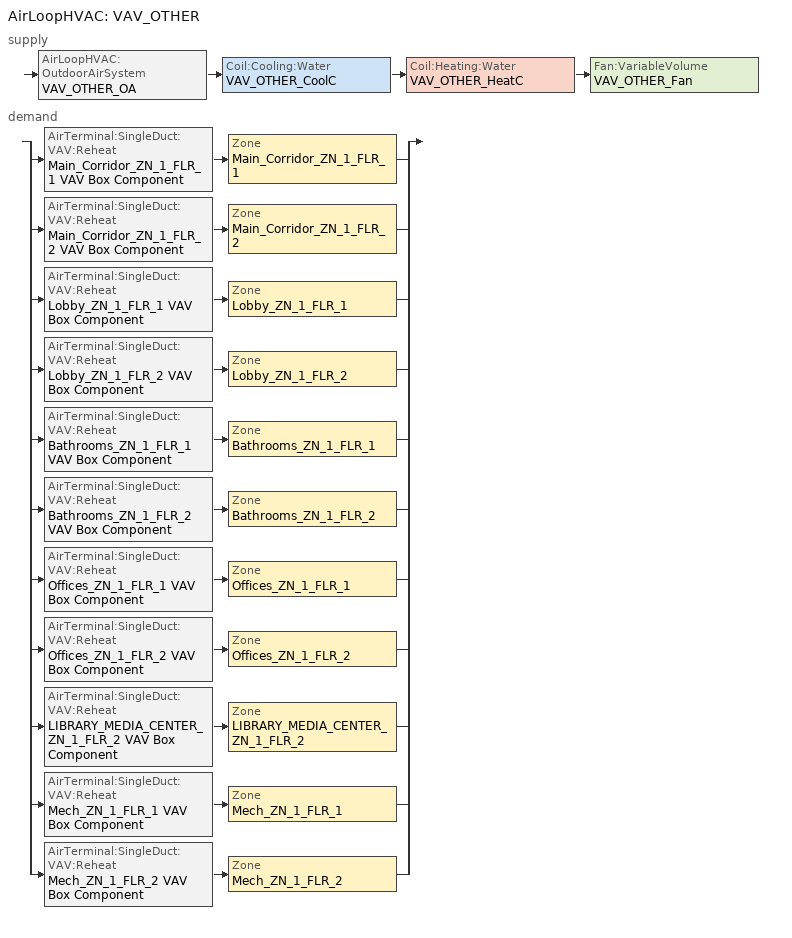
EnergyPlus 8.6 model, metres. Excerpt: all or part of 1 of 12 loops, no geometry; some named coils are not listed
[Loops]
AirLoopHVAC 'VAV_OTHER'
 supply: AirLoopHVAC:OutdoorAirSystem 'VAV_OTHER_OA' > Coil:Cooling:Water 'VAV_OTHER_CoolC' > Coil:Heating:Water 'VAV_OTHER_HeatC' > Fan:VariableVolume 'VAV_OTHER_Fan'
 demand: split
  | AirTerminal:SingleDuct:VAV:Reheat 'Main_Corridor_ZN_1_FLR_1 VAV Box Component' > Zone 'Main_Corridor_ZN_1_FLR_1'
  | AirTerminal:SingleDuct:VAV:Reheat 'Main_Corridor_ZN_1_FLR_2 VAV Box Component' > Zone 'Main_Corridor_ZN_1_FLR_2'
  | AirTerminal:SingleDuct:VAV:Reheat 'Lobby_ZN_1_FLR_1 VAV Box Component' > Zone 'Lobby_ZN_1_FLR_1'
  | AirTerminal:SingleDuct:VAV:Reheat 'Lobby_ZN_1_FLR_2 VAV Box Component' > Zone 'Lobby_ZN_1_FLR_2'
  | AirTerminal:SingleDuct:VAV:Reheat 'Bathrooms_ZN_1_FLR_1 VAV Box Component' > Zone 'Bathrooms_ZN_1_FLR_1'
  | AirTerminal:SingleDuct:VAV:Reheat 'Bathrooms_ZN_1_FLR_2 VAV Box Component' > Zone 'Bathrooms_ZN_1_FLR_2'
  | AirTerminal:SingleDuct:VAV:Reheat 'Offices_ZN_1_FLR_1 VAV Box Component' > Zone 'Offices_ZN_1_FLR_1'
  | AirTerminal:SingleDuct:VAV:Reheat 'Offices_ZN_1_FLR_2 VAV Box Component' > Zone 'Offices_ZN_1_FLR_2'
  | AirTerminal:SingleDuct:VAV:Reheat 'LIBRARY_MEDIA_CENTER_ZN_1_FLR_2 VAV Box Component' > Zone 'LIBRARY_MEDIA_CENTER_ZN_1_FLR_2'
  | AirTerminal:SingleDuct:VAV:Reheat 'Mech_ZN_1_FLR_1 VAV Box Component' > Zone 'Mech_ZN_1_FLR_1'
  | AirTerminal:SingleDuct:VAV:Reheat 'Mech_ZN_1_FLR_2 VAV Box Component' > Zone 'Mech_ZN_1_FLR_2'
[Fan:VariableVolume]
VAV_OTHER_Fan: Availability Schedule=HVACOperationSchd; Fan Total Efficiency=0.6045; Pressure Rise {Pa}=1017.592; Maximum Flow Rate {m3/s}=AUTOSIZE; Fan Power Minimum Flow Rate Input Method=FixedFlowRate; Fan Power Minimum Air Flow Rate {m3/s}=0; Motor Efficiency=0.93; Motor In Airstream Fraction=1; Fan Power Coefficient 1=0.0407599; Fan Power Coefficient 2=0.088045; Fan Power Coefficient 3=-0.0729261; Fan Power Coefficient 4=0.94374; Fan Power Coefficient 5=0
[Fan:ZoneExhaust] Availability Schedule=HVACOperationSchd; Fan Total Efficiency=0.338; Pressure Rise {Pa}=125; Maximum Flow Rate {m3/s}=0.3
Bathrooms_ZN_1_FLR_1 Exhaust Fan; Bathrooms_ZN_1_FLR_2 Exhaust Fan
[Coil:Heating:Water]
VAV_OTHER_HeatC: Availability Schedule=ALWAYS_ON; U-Factor Times Area Value {W/K}=AUTOSIZE; Maximum Water Flow Rate {m3/s}=AUTOSIZE; Performance Input Method=UFactorTimesAreaAndDesignWaterFlowRate; Rated Capacity {W}=AUTOSIZE; Rated Inlet Water Temperature {C}=82.2; Rated Inlet Air Temperature {C}=16.6; Rated Outlet Water Temperature {C}=71.1; Rated Outlet Air Temperature {C}=32.2
[Coil:Cooling:Water]
VAV_OTHER_CoolC: Availability Schedule=ALWAYS_ON; Design Water Flow Rate {m3/s}=AUTOSIZE; Design Air Flow Rate {m3/s}=AUTOSIZE; Design Inlet Water Temperature {C}=AUTOSIZE; Design Inlet Air Temperature {C}=AUTOSIZE; Design Outlet Air Temperature {C}=AUTOSIZE; Design Inlet Air Humidity Ratio {kgWater/kgDryAir}=AUTOSIZE; Design Outlet Air Humidity Ratio {kgWater/kgDryAir}=AUTOSIZE; Type of Analysis=SimpleAnalysis; Heat Exchanger Configuration=CrossFlow
[AirTerminal:SingleDuct:VAV:Reheat] Availability Schedule=ALWAYS_ON; Maximum Air Flow Rate {m3/s}=AUTOSIZE; Zone Minimum Air Flow Input Method=Constant; Constant Minimum Air Flow Fraction=0.3; Maximum Hot Water or Steam Flow Rate {m3/s}=AUTOSIZE; Minimum Hot Water or Steam Flow Rate {m3/s}=0; Convergence Tolerance=0.001; Damper Heating Action=NORMAL
Name | Reheat Coil
Bathrooms_ZN_1_FLR_1 VAV Box Component | Bathrooms_ZN_1_FLR_1 VAV Box Reheat Coil
Bathrooms_ZN_1_FLR_2 VAV Box Component | Bathrooms_ZN_1_FLR_2 VAV Box Reheat Coil
LIBRARY_MEDIA_CENTER_ZN_1_FLR_2 VAV Box Component | LIBRARY_MEDIA_CENTER_ZN_1_FLR_2 VAV Box Reheat Coil
Lobby_ZN_1_FLR_1 VAV Box Component | Lobby_ZN_1_FLR_1 VAV Box Reheat Coil
Lobby_ZN_1_FLR_2 VAV Box Component | Lobby_ZN_1_FLR_2 VAV Box Reheat Coil
Main_Corridor_ZN_1_FLR_1 VAV Box Component | Main_Corridor_ZN_1_FLR_1 VAV Box Reheat Coil
Main_Corridor_ZN_1_FLR_2 VAV Box Component | Main_Corridor_ZN_1_FLR_2 VAV Box Reheat Coil
Mech_ZN_1_FLR_1 VAV Box Component | Mech_ZN_1_FLR_1 VAV Box Reheat Coil
Mech_ZN_1_FLR_2 VAV Box Component | Mech_ZN_1_FLR_2 VAV Box Reheat Coil
Offices_ZN_1_FLR_1 VAV Box Component | Offices_ZN_1_FLR_1 VAV Box Reheat Coil
Offices_ZN_1_FLR_2 VAV Box Component | Offices_ZN_1_FLR_2 VAV Box Reheat Coil
[Zone equipment]
Bathrooms_ZN_1_FLR_1: Bathrooms_ZN_1_FLR_1 Exhaust Fan, Bathrooms_ZN_1_FLR_1 VAV Box Component
Bathrooms_ZN_1_FLR_2: Bathrooms_ZN_1_FLR_2 Exhaust Fan, Bathrooms_ZN_1_FLR_2 VAV Box Component
LIBRARY_MEDIA_CENTER_ZN_1_FLR_2: LIBRARY_MEDIA_CENTER_ZN_1_FLR_2 VAV Box Component
Lobby_ZN_1_FLR_1: Lobby_ZN_1_FLR_1 VAV Box Component
Lobby_ZN_1_FLR_2: Lobby_ZN_1_FLR_2 VAV Box Component
Main_Corridor_ZN_1_FLR_1: Main_Corridor_ZN_1_FLR_1 VAV Box Component
Main_Corridor_ZN_1_FLR_2: Main_Corridor_ZN_1_FLR_2 VAV Box Component
Mech_ZN_1_FLR_1: Mech_ZN_1_FLR_1 VAV Box Component
Mech_ZN_1_FLR_2: Mech_ZN_1_FLR_2 VAV Box Component
Offices_ZN_1_FLR_1: Offices_ZN_1_FLR_1 VAV Box Component
Offices_ZN_1_FLR_2: Offices_ZN_1_FLR_2 VAV Box Component
[Sizing:Zone] Zone Cooling Design Supply Air Temperature Input Method=SupplyAirTemperature; Zone Cooling Design Supply Air Temperature {C}=12.8; Zone Heating Design Supply Air Temperature Input Method=SupplyAirTemperature; Zone Heating Design Supply Air Temperature {C}=50; Zone Cooling Design Supply Air Humidity Ratio {kgWater/kgDryAir}=0.0085; Zone Heating Design Supply Air Humidity Ratio {kgWater/kgDryAir}=0.008; Cooling Design Air Flow Method=DesignDay; Heating Design Air Flow Method=DesignDay
Name | Design Specification Outdoor Air Object | Cooling Minimum Air Flow {m3/s}
Bathrooms_ZN_1_FLR_1 | SZ DSOA Bathrooms_ZN_1_FLR_1 | 0.3
Bathrooms_ZN_1_FLR_2 | SZ DSOA Bathrooms_ZN_1_FLR_2 | 0.3
LIBRARY_MEDIA_CENTER_ZN_1_FLR_2 | SZ DSOA LIBRARY_MEDIA_CENTER_ZN_1_FLR_2
Lobby_ZN_1_FLR_1 | SZ DSOA Lobby_ZN_1_FLR_1
Lobby_ZN_1_FLR_2 | SZ DSOA Lobby_ZN_1_FLR_2
Main_Corridor_ZN_1_FLR_1 | SZ DSOA Main_Corridor_ZN_1_FLR_1
Main_Corridor_ZN_1_FLR_2 | SZ DSOA Main_Corridor_ZN_1_FLR_2
Mech_ZN_1_FLR_1 | SZ DSOA Mech_ZN_1_FLR_1
Mech_ZN_1_FLR_2 | SZ DSOA Mech_ZN_1_FLR_2
Offices_ZN_1_FLR_1 | SZ DSOA Offices_ZN_1_FLR_1
Offices_ZN_1_FLR_2 | SZ DSOA Offices_ZN_1_FLR_2
[DesignSpecification:OutdoorAir]
Name | Outdoor Air Method | Outdoor Air Flow per Person {m3/s-person} | Outdoor Air Flow per Zone Floor Area {m3/s-m2}
SZ DSOA Bathrooms_ZN_1_FLR_1; SZ DSOA Bathrooms_ZN_1_FLR_2 | Flow/Person | 0.025
SZ DSOA LIBRARY_MEDIA_CENTER_ZN_1_FLR_2 | Flow/Person | 0.008
SZ DSOA Lobby_ZN_1_FLR_1; SZ DSOA Lobby_ZN_1_FLR_2; SZ DSOA Main_Corridor_ZN_1_FLR_1; SZ DSOA Main_Corridor_ZN_1_FLR_2 | Flow/Area |  | 0.0005
SZ DSOA Mech_ZN_1_FLR_1; SZ DSOA Mech_ZN_1_FLR_2 | Flow/Area |  | 0.00025
SZ DSOA Offices_ZN_1_FLR_1; SZ DSOA Offices_ZN_1_FLR_2 | Flow/Person | 0.01
[ZoneControl:Thermostat] Control Type Schedule=Dual Zone Control Type Sched
Name | Zone or ZoneList | Control 1
Bathrooms_ZN_1_FLR_1 Thermostat | Bathrooms_ZN_1_FLR_1 | Bathrooms_ZN_1_FLR_1 DualSPSched
Bathrooms_ZN_1_FLR_2 Thermostat | Bathrooms_ZN_1_FLR_2 | Bathrooms_ZN_1_FLR_2 DualSPSched
LIBRARY_MEDIA_CENTER_ZN_1_FLR_2 Thermostat | LIBRARY_MEDIA_CENTER_ZN_1_FLR_2 | LIBRARY_MEDIA_CENTER_ZN_1_FLR_2 DualSPSched
Lobby_ZN_1_FLR_1 Thermostat | Lobby_ZN_1_FLR_1 | Lobby_ZN_1_FLR_1 DualSPSched
Lobby_ZN_1_FLR_2 Thermostat | Lobby_ZN_1_FLR_2 | Lobby_ZN_1_FLR_2 DualSPSched
Main_Corridor_ZN_1_FLR_1 Thermostat | Main_Corridor_ZN_1_FLR_1 | Main_Corridor_ZN_1_FLR_1 DualSPSched
Main_Corridor_ZN_1_FLR_2 Thermostat | Main_Corridor_ZN_1_FLR_2 | Main_Corridor_ZN_1_FLR_2 DualSPSched
Mech_ZN_1_FLR_1 Thermostat | Mech_ZN_1_FLR_1 | Mech_ZN_1_FLR_1 DualSPSched
Mech_ZN_1_FLR_2 Thermostat | Mech_ZN_1_FLR_2 | Mech_ZN_1_FLR_2 DualSPSched
Offices_ZN_1_FLR_1 Thermostat | Offices_ZN_1_FLR_1 | Offices_ZN_1_FLR_1 DualSPSched
Offices_ZN_1_FLR_2 Thermostat | Offices_ZN_1_FLR_2 | Offices_ZN_1_FLR_2 DualSPSched
[ThermostatSetpoint:DualSetpoint]
Name | Heating Setpoint Temperature Schedule | Cooling Setpoint Temperature Schedule
Bathrooms_ZN_1_FLR_1 DualSPSched; Bathrooms_ZN_1_FLR_2 DualSPSched; Lobby_ZN_1_FLR_2 DualSPSched; Main_Corridor_ZN_1_FLR_1 DualSPSched; Main_Corridor_ZN_1_FLR_2 DualSPSched; Mech_ZN_1_FLR_1 DualSPSched; Mech_ZN_1_FLR_2 DualSPSched | HTGSETP_SCH_BathCorrMechKitchen | CLGSETP_SCH_BathCorrMechKitchen
LIBRARY_MEDIA_CENTER_ZN_1_FLR_2 DualSPSched; Lobby_ZN_1_FLR_1 DualSPSched; Offices_ZN_1_FLR_1 DualSPSched; Offices_ZN_1_FLR_2 DualSPSched | HTGSETP_SCH | CLGSETP_SCH
[Sizing:System]
VAV_OTHER: Type of Load to Size On=Sensible; Design Outdoor Air Flow Rate {m3/s}=AUTOSIZE; Central Heating Maximum System Air Flow Ratio=0.3; Preheat Design Temperature {C}=7; Preheat Design Humidity Ratio {kgWater/kgDryAir}=0.008; Precool Design Temperature {C}=12.8; Precool Design Humidity Ratio {kgWater/kgDryAir}=0.008; Central Cooling Design Supply Air Temperature {C}=12.8; Central Heating Design Supply Air Temperature {C}=16.7; Type of Zone Sum to Use=NonCoincident; 100% Outdoor Air in Cooling=No; 100% Outdoor Air in Heating=No; Central Cooling Design Supply Air Humidity Ratio {kgWater/kgDryAir}=0.0085; Central Heating Design Supply Air Humidity Ratio {kgWater/kgDryAir}=0.008; Cooling Supply Air Flow Rate Method=DesignDay; Heating Supply Air Flow Rate Method=DesignDay; System Outdoor Air Method=ZoneSum; Zone Maximum Outdoor Air Fraction=1; Cooling Design Capacity Method=CoolingDesignCapacity; Cooling Design Capacity {W}=autosize; Heating Design Capacity Method=HeatingDesignCapacity; Heating Design Capacity {W}=autosize; Central Cooling Capacity Control Method=OnOff
[Controller:OutdoorAir]
VAV_OTHER_OA_Controller: Minimum Outdoor Air Flow Rate {m3/s}=AUTOSIZE; Maximum Outdoor Air Flow Rate {m3/s}=AUTOSIZE; Economizer Control Type=DifferentialDryBulb; Economizer Control Action Type=ModulateFlow; Economizer Maximum Limit Dry-Bulb Temperature {C}=28; Economizer Maximum Limit Enthalpy {J/kg}=64000; Economizer Minimum Limit Dry-Bulb Temperature {C}=-100; Lockout Type=NoLockout; Minimum Limit Type=FixedMinimum; Minimum Outdoor Air Schedule=MinOA_Sched
[Controller:WaterCoil] Control Variable=Temperature; Actuator Variable=Flow; Maximum Actuated Flow {m3/s}=AUTOSIZE; Minimum Actuated Flow {m3/s}=0
Name | Action | Controller Convergence Tolerance {deltaC}
VAV_OTHER_CoolC_Controller | Reverse
VAV_OTHER_HeatC_Controller | Normal | 0.0001
[AirLoopHVAC]
VAV_OTHER: Design Supply Air Flow Rate {m3/s}=AUTOSIZE
[SetpointManager:MixedAir] Control Variable=Temperature
Name | Setpoint Node or NodeList
VAV_OTHER_CoolC SAT Manager | VAV_OTHER_CoolC-VAV_OTHER_HeatCNode
VAV_OTHER_HeatC SAT Manager | VAV_OTHER_HeatC-VAV_OTHER_FanNode
VAV_OTHER_OAMixed Air Temp Manager | VAV_OTHER_OA-VAV_OTHER_CoolCNode
[SetpointManager:Scheduled]
VAV_OTHER SAT setpoint: Control Variable=Temperature; Schedule=Seasonal-Reset-Supply-Air-Temp-Sch; Setpoint Node or NodeList=VAV_OTHER Supply Equipment Outlet Node
[Schedule:Compact]
ALWAYS_ON: Through: 12/31, For: AllDays, Until: 24:00, 1
CLGSETP_SCH: Through: 6/30, For: SummerDesignDay, Until: 24:00, 24, For: WeekEnds Holidays WinterDesignDay, Until: 24:00, 27, For: AllOtherDays, Until: 06:00, 27, Until: 21:00, 24, Until: 24:00, 27, Through: 9/1, For: SummerDesignDay, Until: 24:00, 24, For: WeekEnds Holidays WinterDesignDay, Until: 24:00, 27, For: AllOtherDays, Until: 07:00, 27, Until: 18:00, 24, Until: 24:00, 27, Through: 12/31, For: SummerDesignDay, Until: 24:00, 24, For: WeekEnds Holidays WinterDesignDay, Until: 24:00, 27, For: AllOtherDays, Until: 06:00, 27, Until: 21:00, 24, Until: 24:00, 27
CLGSETP_SCH_BathCorrMechKitchen: Through: 12/31, For: SummerDesignDay, Until: 06:00, 27, Until: 21:00, 24, Until: 24:00, 27, For: AllOtherDays, Until: 24:00, 27
HTGSETP_SCH: Through: 6/30, For: WinterDesignDay, Until: 24:00, 21, For: WeekEnds Holidays SummerDesignDay, Until: 24:00, 16, For: AllOtherDays, Until: 06:00, 16, Until: 21:00, 21, Until: 24:00, 16, Through: 9/1, For: WinterDesignDay, Until: 24:00, 21, For: WeekEnds Holidays SummerDesignDay, Until: 24:00, 16, For: AllOtherDays, Until: 07:00, 16, Until: 18:00, 21, Until: 24:00, 16, Through: 12/31, For: WinterDesignDay, Until: 24:00, 21, For: WeekEnds Holidays SummerDesignDay, Until: 24:00, 16, For: AllOtherDays, Until: 06:00, 16, Until: 21:00, 21, Until: 24:00, 16
HTGSETP_SCH_BathCorrMechKitchen: Through: 12/31, For: WinterDesignDay, Until: 06:00, 16, Until: 21:00, 21, Until: 24:00, 16, For: AllOtherDays, Until: 24:00, 16
HVACOperationSchd; MinOA_Sched: Through: 12/31, For: Weekdays SummerDesignDay, Until: 06:00, 0, Until: 21:00, 1, Until: 24:00, 0, For: AllOtherDays, Until: 24:00, 0
Seasonal-Reset-Supply-Air-Temp-Sch: Through: 12/31, For: AllDays, Until: 24:00, 12.8
Dual Zone Control Type Sched: Through: 12/31, For: AllDays, Until: 24:00, 4
